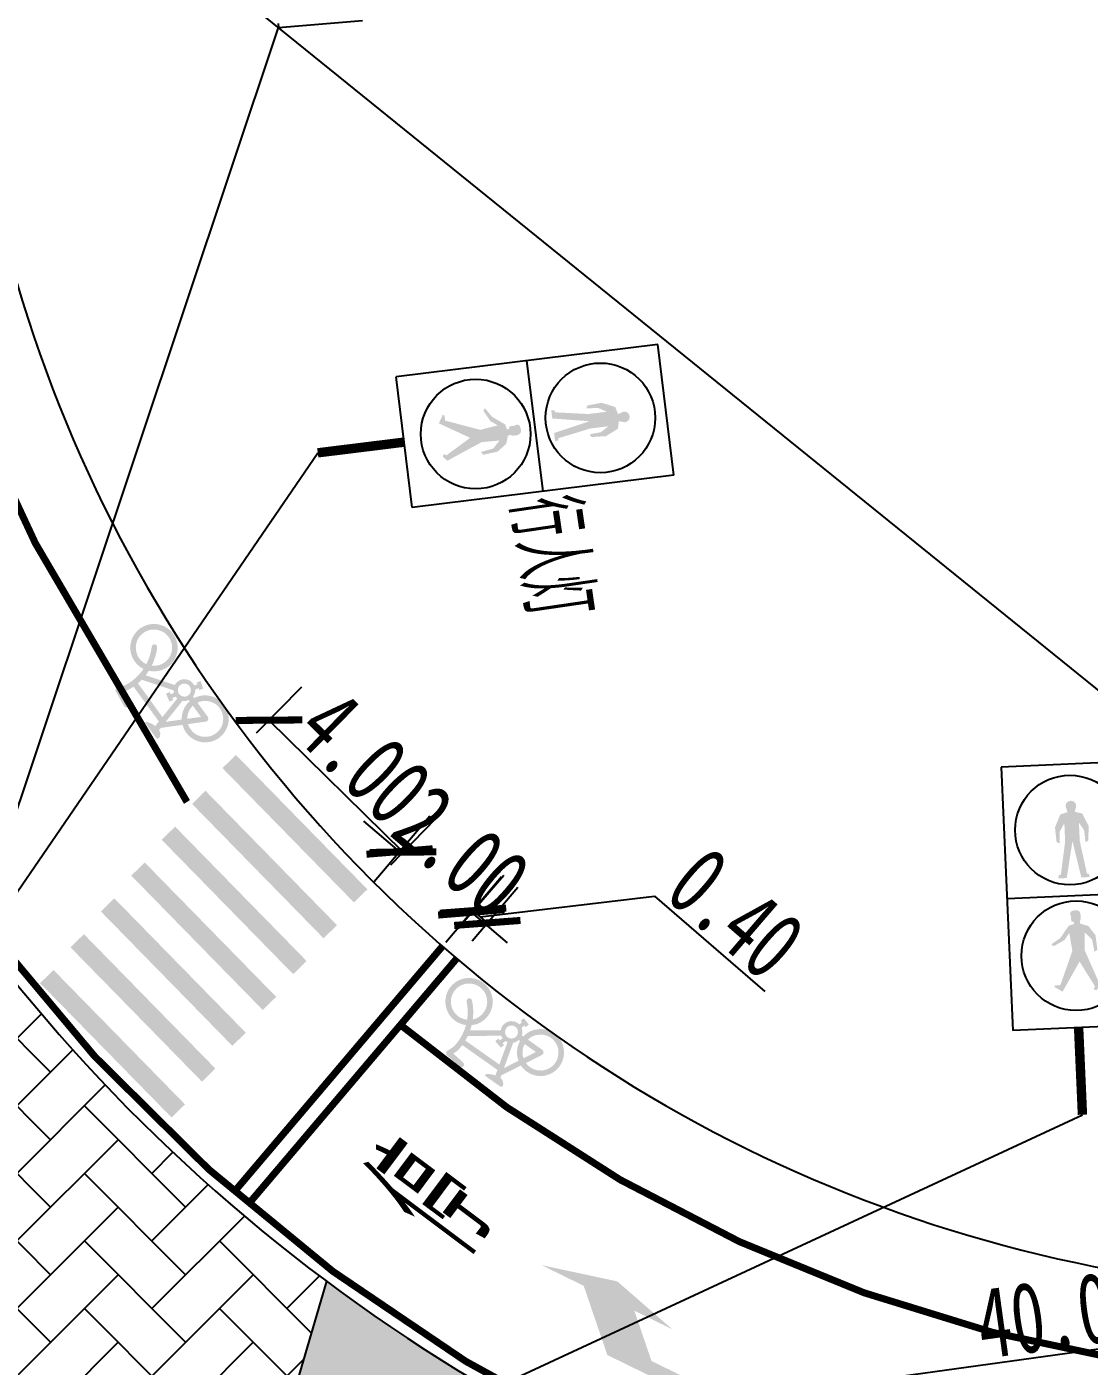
# Model space of a CAD drawing. Extents: x 54765 to 55687, y 61529 to 62330.
# Drawn here: x 55436.41 to 55459.02, y 61863.4 to 61891.89 of the extents above; entities that cross this region are included whole.
import ezdxf

# ---------------------------------------------------------------- set-up
doc = ezdxf.new("R2010")
doc.units = 0
doc.header["$LTSCALE"] = 10
doc.layers.get('0').update_dxf_attribs({"color": 251, "linetype": 'CONTINUOUS', "lineweight": 0})
doc.layers.get('DEFPOINTS').update_dxf_attribs({"linetype": 'CONTINUOUS'})
for name, color, linetype in [('@-交通信号', 7, 'CONTINUOUS'), ('@-设计标注', 7, 'CONTINUOUS'), ('@-路缘石', 7, 'CONTINUOUS'), ('@-路面边线', 7, 'CONTINUOUS'), ('@-隔离岛', 3, 'CONTINUOUS'), ('红线', 1, 'CONTINUOUS'), ('道路绿化带', 3, 'CONTINUOUS')]:
    doc.layers.add(name, color=color, linetype=linetype)
doc.layers.add('@-道路标线', color=7, linetype='CONTINUOUS', lineweight=0)
doc.styles.add('HT', font='rd.shx', dxfattribs={"bigfont": 'ht.shx'})
doc.styles.get("Standard").update_dxf_attribs({"font": 'simhei.ttf', "width": 0.7, "height": 1.5})
doc.styles.add('STYLE1', font='simhei.ttf', dxfattribs={"width": 0.8})
doc.dimstyles.get("Standard").update_dxf_attribs({"dimtxt": 3, "dimasz": 1, "dimexe": 1, "dimexo": 0.5, "dimgap": 0.1, "dimtad": 1, "dimdsep": 46, "dimtxsty": 'Standard', "dimblk": 'OBLIQUE', "dimcen": 0.09, "dimadec": 0, "dimazin": 1, "dimtfac": 1, "dimtofl": 0, "dimtmove": 0, "dimatfit": 2, "dimfxl": 1, "dimtolj": 1, "dimtzin": 0, "dimarcsym": 0})

# ---------------------------------------------------------------- blocks, each defined once
blk = doc.blocks.new('*U17')
at = {"layer": '@-路面边线'}
h = blk.add_hatch(color=256, dxfattribs=at)
h.dxf.hatch_style = 1
h.paths.add_polyline_path([(0.2021419808098687, -0.002278155438303606), (-0.1670914963482872, -3.985200027543538), (0.2312006908682884, -4.022123375248492), (0.6004341680256038, -0.03920150315351395)])
blk = doc.blocks.new('*U18')
at = {"layer": '@-道路标线', "color": 0, "linetype": 'ByBlock', "lineweight": -2, "transparency": 16777216, "rotation": 229.685926185213}
for p in [(55443.79273273824, 61873.69688669223), (55443.14575564066, 61872.93437725936), (55442.49877854309, 61872.1718678265), (55441.8518014455, 61871.40935839363), (55441.20482434793, 61870.64684896077), (55440.55784725035, 61869.8843395279), (55439.91087015277, 61869.12183009504)]:
    blk.add_blockref('*U17', p, dxfattribs=at)
blk = doc.blocks.new('A$C20262908')
at = {"layer": '@-交通信号'}
h = blk.add_hatch(color=256, dxfattribs=at)
h.paths.add_polyline_path([(1.600634182977955, 6.210089854750548), (1.705974536656867, 6.036182656142044), (1.722252771200146, 5.788063367348513), (1.783296591835095, 5.820603752945316), (1.803644825937225, 6.129735790658742), (1.677487626147921, 6.40226023318246), (1.522953392297494, 6.443348794025952), (1.539121309353504, 6.503948328609113), (1.559469543572049, 6.569028828933368), (1.543190867931115, 6.630041577809607), (1.50249528151471, 6.668258827921817), (1.4451141829486, 6.683922750657076), (1.38773308432428, 6.668258827921817), (1.347037497966083, 6.630041577809607), (1.330758822383359, 6.569028828918817), (1.351107056601904, 6.503948328623665), (1.367274973599705, 6.443348794025952), (1.212740739749278, 6.402260233167907), (1.086583539901766, 6.12973579064419), (1.106931774120311, 5.820603752959868), (1.167975594697054, 5.788063367348513), (1.184253829240333, 6.036182656156597), (1.289594182861037, 6.210089854750548), (1.289594182919245, 5.821289854720817), (1.167975594697054, 5.121449854748789), (1.123162375413812, 5.111061243893344), (1.111001332639715, 5.043705771851818), (1.289594182861037, 5.043689854719559), (1.445114183006808, 5.821289854735367), (1.600634182977955, 5.043689854734112), (1.77922703308286, 5.043705771851818), (1.767065990541594, 5.111061243893344), (1.722252771200146, 5.121449854734237), (1.600634182977955, 5.821289854735367)])
h.paths.add_polyline_path([(1.34106393100228, 3.490382939213303), (1.054025306541007, 2.77457599552872), (0.9442910053185188, 2.772835227675385), (0.9251309569808654, 2.74149842619954), (1.09574236231856, 2.633318344771395), (1.483963789942207, 3.257059906376525), (1.792364179098511, 2.70947301101114), (1.763338306744116, 2.676835374310029), (1.766966816445345, 2.651450395249411), (1.810505404311696, 2.633318344756844), (1.908468109148088, 2.713099204396712), (1.603695788711774, 3.492776020968448), (1.618208945437799, 3.873548539457258), (1.770594885165337, 3.713986820206627), (1.810498788719995, 3.449985530372941), (1.875968094391281, 3.490115837266785), (1.846787854970898, 3.801020337486988), (1.705286562268156, 4.004099086261704), (1.534759397211018, 4.062121431095873), (1.527502818906214, 4.105638460605405, 0.2072279350689316), (1.536862318520434, 4.304035340261178, 0.0711061981058181), (1.521611607924568, 4.326142171543324, 0.0975891202728249), (1.505733524973038, 4.337728110942406, 0.0222332267681968), (1.486810258298645, 4.345536458946297, 0.0407986121601978), (1.476032406731974, 4.34846528415801, 0.0459787038497324), (1.447806362877599, 4.351066376824745, 0.0363583218134128), (1.41208339674631, 4.34846528415801, 0.02830864803348), (1.392890011018607, 4.344535183176049, 0.0246906909628924), (1.371488369477446, 4.337728110942406, 0.079384576499933), (1.346410269907209, 4.323510421760147, 0.1243502617140169), (1.335183425340801, 4.308716938496218, 0.0811445592898371), (1.330410815717186, 4.289198379570733, 0.0695555518301039), (1.331837628094945, 4.265841116182854, 0.0047304574096672), (1.333952440822031, 4.255887759267353, 0.0090106909384495), (1.335205918760038, 4.250694593662045, 0.057141586892112), (1.34128549468005, 4.234974404491366, -0.0682413411958788), (1.34609056584304, 4.221683421244961, -0.1243534000053011), (1.345359178900252, 4.201817645167466, 0.0894556629479959), (1.34246246080147, 4.174540697888004, 0.0148189027599731), (1.344483915891031, 4.154845142227713, -0.0224194918720017), (1.346325109654571, 4.133755183167521, 0.0428473774026392), (1.34609056584304, 4.123770511127077, 0.1828745618122536), (1.348471540142782, 4.118494326496147, 0.101618928131842), (1.356975653790867, 4.112891118275002, 0.0299215739039949), (1.400514241773635, 4.103438784644822), (1.400514241773635, 4.058495237710302), (1.29235360311577, 4.032564406326854), (1.221502177009823, 3.939619158991262), (1.110796685970854, 3.793562070917686), (1.070942621037829, 3.758154267357893), (0.8960283421329219, 3.647504982844112), (0.9491668014670722, 3.607671034536907), (1.139280950243119, 3.706733891638577), (1.186076243582647, 3.731598482423577), (1.292353603173977, 3.875442362681496)])
for p, q in [((-5.97242033109e-05, 7.46323644767108), (-5.97242033109e-05, 1.854004647713735)), ((2.804556175717151, 7.46323644767108), (-5.97242033109e-05, 7.46323644767108)), ((2.804556175717151, 7.46323644767108), (2.804556175717151, 1.854004647713735)), ((2.804556175775359, 4.658620547692406), (-5.97242615186e-05, 4.658620547721512)), ((2.804556175717151, 1.854004647713735), (-5.97242033109e-05, 1.854004647713735))]:
    blk.add_line(p, q, dxfattribs=at)
at = {"layer": '@-交通信号', "const_width": 0.2, "flags": 128}
blk.add_lwpolyline([(1.402248225756919, 1.854004647713735), (1.402248225756919, 0)], dxfattribs=at)
at = {"layer": '@-交通信号', "color": 1}
blk.add_circle((1.402248225698712, 6.060928497652638), 1.166399999991831, dxfattribs=at)
at = {"layer": '@-交通信号', "color": 3}
blk.add_circle((1.418040356831625, 3.383721678357686), 1.166399999991831, dxfattribs=at)
blk = doc.blocks.new('人行灯')
at = {"layer": '@-交通信号', "rotation": 335.5426217795846}
blk.add_blockref('A$C20262908', (502933.8473118571, 73806.93248637827), dxfattribs=at)
at = {"layer": '@-交通信号', "style": 'HT', "width": 0.6}
blk.add_text('行人灯', height=1.499999999999999, rotation=336.8116892374417, dxfattribs=at).set_placement((502938.1296336069, 73809.25216818527))
blk = doc.blocks.new('A$C6DDB773E')
at = {"layer": '@-交通信号'}
for p, q in [((10165.4349845447, 29.91589540126734), (10165.4349845447, -0.0001088168646675)), ((10165.4349845447, -0.0001088168646675), (10763.75498454459, -0.0001088168937713))]:
    blk.add_line(p, q, dxfattribs=at)
blk = doc.blocks.new('_ArchTick')
at = {"color": 0, "linetype": 'ByBlock', "lineweight": 70, "const_width": 0.15}
blk.add_lwpolyline([(-0.5, -0.5), (0.5, 0.5)], dxfattribs=at)
blk = doc.blocks.new('*D136')
at = {"layer": '@-设计标注', "color": 0, "lineweight": -2, "transparency": 16777216}
for p, q in [((55445.58329057093, 61872.71073714802), (55446.56137263726, 61873.84802075839)), ((55445.88656899513, 61872.44991286012), (55446.86465106146, 61873.58719647049)), ((55446.06096562067, 61872.95942940369), (55449.76931240104, 61873.39658407507)), ((55449.76931240104, 61873.39658407507), (55452.12137172792, 61871.37377549367)), ((55445.90932640856, 61873.08984154763), (55446.21260483276, 61872.82901725973))]:
    blk.add_line(p, q, dxfattribs=at)
at = {"layer": 'DEFPOINTS', "color": 0, "transparency": 16777216}
for p in [(55446.21260483276, 61872.82901725973), (55445.25726745658, 61872.33164754264), (55445.56054588078, 61872.07082325474)]:
    blk.add_point(p, dxfattribs=at)
at = {"layer": '@-设计标注', "color": 0, "lineweight": -2, "transparency": 16777216}
for p, rotation in [((55445.90932640856, 61873.08984154763), 139.3039430032684), ((55446.21260483276, 61872.82901725973), 319.3039430032683)]:
    blk.add_blockref('_ArchTick', p, dxfattribs=dict(at, rotation=rotation))
at = {"layer": '@-设计标注', "color": 0, "transparency": 16777216, "insert": (55451.50507613047, 61873.03602126418), "char_height": 1.5, "attachment_point": 5, "rotation": 319.3039430032684}
blk.add_mtext('\\A1;0.40', dxfattribs=at)
blk = doc.blocks.new('*D137')
at = {"layer": '@-设计标注', "color": 0, "lineweight": -2, "transparency": 16777216}
for p, q in [((55443.80489190896, 61873.7112171568), (55444.99263661599, 61875.11106043771)), ((55444.34565951841, 61874.34855100484), (55443.58315008555, 61874.99552810242)), ((55445.32991077469, 61872.41726296164), (55446.51765548172, 61873.81710624255)), ((55445.87067838415, 61873.05459680968), (55446.63318781702, 61872.4076197121))]:
    blk.add_line(p, q, dxfattribs=at)
at = {"layer": 'DEFPOINTS', "color": 0, "transparency": 16777216}
for p in [(55444.34565951841, 61874.34855100484), (55443.48140336017, 61873.32996244037), (55445.0064222259, 61872.0360082452)]:
    blk.add_point(p, dxfattribs=at)
at = {"layer": '@-设计标注', "color": 0, "lineweight": -2, "transparency": 16777216}
for p, rotation in [((55444.34565951841, 61874.34855100484), 319.6859261852117), ((55445.87067838415, 61873.05459680968), 139.6859261852116)]:
    blk.add_blockref('_ArchTick', p, dxfattribs=dict(at, rotation=rotation))
at = {"layer": '@-设计标注', "color": 0, "transparency": 16777216, "insert": (55445.6635515384, 61874.35613256649), "char_height": 1.5, "attachment_point": 5, "rotation": 319.6859261852116}
blk.add_mtext('\\A1;2.00', dxfattribs=at)
blk = doc.blocks.new('*D138')
at = {"layer": '@-设计标注', "color": 0, "lineweight": -2, "transparency": 16777216}
for p, q in [((55441.30244749301, 61876.87504267084), (55442.26697642235, 61877.85527333739)), ((55444.418733422, 61874.33505150453), (55441.5656015898, 61877.14248069975)), ((55444.15557932522, 61874.06761347561), (55445.12010825456, 61875.04784414217))]:
    blk.add_line(p, q, dxfattribs=at)
at = {"layer": 'DEFPOINTS', "color": 0, "transparency": 16777216}
for p in [(55441.5656015898, 61877.14248069975), (55440.95176007674, 61876.51864635201), (55443.80489190895, 61873.71121715679)]:
    blk.add_point(p, dxfattribs=at)
at = {"layer": '@-设计标注', "color": 0, "lineweight": -2, "transparency": 16777216}
for p, rotation in [((55441.5656015898, 61877.14248069975), 135.4625886554597), ((55444.418733422, 61874.33505150453), 315.4625886554597)]:
    blk.add_blockref('_ArchTick', p, dxfattribs=dict(at, rotation=rotation))
at = {"layer": '@-设计标注', "color": 0, "transparency": 16777216, "insert": (55443.59424657564, 61876.35064652368), "char_height": 1.5, "attachment_point": 5, "rotation": 315.46258865545974}
blk.add_mtext('\\A1;4.00', dxfattribs=at)
blk = doc.blocks.new('*D143')
at = {"layer": '@-设计标注', "color": 0, "lineweight": -2, "transparency": 16777216}
for p, q in [((55479.07063198087, 61861.21454528371), (55478.21725427463, 61867.39935497113)), ((55438.72638708593, 61860.94094571521), (55478.35393890506, 61866.40874035797)), ((55439.44308016175, 61855.74675064095), (55438.58970245551, 61861.93156032837))]:
    blk.add_line(p, q, dxfattribs=at)
at = {"layer": 'DEFPOINTS', "color": 0, "transparency": 16777216}
for p in [(55478.35393890506, 61866.40874035797), (55479.13897429609, 61860.71923797714), (55439.51142247696, 61855.25144333437)]:
    blk.add_point(p, dxfattribs=at)
at = {"layer": '@-设计标注', "color": 0, "lineweight": -2, "transparency": 16777216}
for p, rotation in [((55478.35393890506, 61866.40874035797), 7.856045200818841), ((55438.72638708593, 61860.94094571521), 187.8560452008188)]:
    blk.add_blockref('_ArchTick', p, dxfattribs=dict(at, rotation=rotation))
at = {"layer": '@-设计标注', "color": 0, "transparency": 16777216, "insert": (55458.42282922286, 61864.52521333372), "char_height": 1.5, "attachment_point": 5, "rotation": 7.856045200818844}
blk.add_mtext('\\A1;40.00', dxfattribs=at)

msp = doc.modelspace()

# ---------------------------------------------------------------- hatches: boundary and pattern name
at = {"layer": '@-道路标线'}
h = msp.add_hatch(color=7, dxfattribs=at)
edge = h.paths.add_edge_path()
edge.add_line((55439.26222223546, 61876.97805961841), (55439.22566643234, 61876.93254938693))
edge.add_ellipse((55438.85738349791, 61876.66264412781), major_axis=(-0.4429612822381201, -0.1107476972171323), ratio=0.9999805706952836, start_angle=200.1195756284293, end_angle=202.1999952957983, ccw=False)
edge.add_ellipse((55439.10287912433, 61876.84769617576), major_axis=(-0.03646266584120511, 0.1458409485767778), ratio=0.9999999506772708, start_angle=219.8589830386828, end_angle=284.2785924977287, ccw=False)
edge.add_ellipse((55439.196499581, 61876.79166466533), major_axis=(-0.0103888037193432, 0.04155244697700639), ratio=0.9999998303205472, start_angle=113.18325781182659, end_angle=206.501347011118, ccw=False)
edge.add_line((55439.16239227496, 61876.76575666538), (55438.92944075396, 61877.08649137698))
edge.add_ellipse((55438.96551083523, 61877.06564923277), major_axis=(-0.01010434773909899, 0.04041469884394816), ratio=0.9999998508462595, start_angle=310.81329457208363, end_angle=405.9425271505703, ccw=False)
edge.add_ellipse((55438.85738349791, 61876.66264412781), major_axis=(-0.1107480689089236, 0.4429627689062552), ratio=0.999999995276094, start_angle=307.0992444217952, end_angle=329.14455822133897, ccw=False)
edge.add_line((55439.14388406767, 61877.0181699314), (55439.22168411287, 61877.11502727248))
edge.add_line((55439.22168411258, 61877.11502727299), (55438.68324686648, 61877.8563639766))
edge.add_ellipse((55438.01538809028, 61878.827659463), major_axis=(-1.143550734883049, -0.28590672733148), ratio=0.9999997747193812, start_angle=102.93400800517048, end_angle=110.4751074252666, ccw=False)
edge.add_line((55438.55000027457, 61877.77711670897), (55438.44474463159, 61877.74787051541))
edge.add_line((55438.4447446311, 61877.74787051621), (55438.58130847819, 61877.50268615336))
edge.add_ellipse((55438.53003578531, 61877.47412806556), major_axis=(-0.05693692419618634, -0.01423517922264902), ratio=0.9999999969862579, start_angle=15.0799806736444, end_angle=195.0799806736443, ccw=False)
edge.add_line((55438.47876309117, 61877.44556997804), (55438.30886304245, 61877.7506055734))
edge.add_ellipse((55438.35718843682, 61877.78445518788), major_axis=(-0.0572393390119914, -0.01431078796273018), ratio=0.9999999565071804, start_angle=-94.40099306387123, end_angle=20.972252427922285, ccw=False)
edge.add_line((55438.34731218326, 61877.84262390714), (55438.50694489996, 61877.88697924749))
edge.add_ellipse((55438.01538809028, 61878.827659463), major_axis=(-0.257436298858585, 1.029676606398948), ratio=0.9999999809832021, start_angle=193.5523853715453, end_angle=221.8935450160579)
edge.add_ellipse((55439.11759639442, 61878.68525848966), major_axis=(-0.1222887185668223, 0.4891222927499065), ratio=0.9999999808311439, start_angle=-98.18991527179861, end_angle=139.7104712913849, ccw=False)
edge.add_ellipse((55439.11759639442, 61878.68525848966), major_axis=(-0.1222887182092061, 0.4891222913195352), ratio=0.9999999833191034, start_angle=153.487581228541, end_angle=261.8100847081013, ccw=False)
edge.add_ellipse((55438.01538809028, 61878.827659463), major_axis=(-0.2859066758947333, 1.143550529149767), ratio=0.9999999987140331, start_angle=217.7231741279261, end_angle=223.3859971820988, ccw=False)
edge.add_line((55438.94121136026, 61878.09806948845), (55439.56150993941, 61877.89228193483))
edge.add_ellipse((55439.76511325413, 61877.78273652552), major_axis=(-0.0560783122691787, 0.2242983080704848), ratio=0.9999999485642296, start_angle=280.9424230675123, end_angle=407.6811191826454, ccw=False)
edge.add_line((55439.97468853238, 61877.88037209852), (55440.04288708418, 61877.9057784387))
edge.add_line((55440.04288708301, 61877.90577844056), (55440.02890813579, 61877.9477065005))
edge.add_line((55440.02890813543, 61877.94770649934), (55440.1101983037, 61877.97480889698))
edge.add_line((55440.110198304, 61877.97480889648), (55440.16433162573, 61877.81244295496))
edge.add_line((55440.16433162574, 61877.81244295495), (55440.08304145838, 61877.7853405576))
edge.add_line((55440.08304145825, 61877.78534055781), (55440.07000589832, 61877.82443903737))
edge.add_line((55440.07000589996, 61877.82443903826), (55439.99588580726, 61877.79682671981))
edge.add_ellipse((55439.76511325413, 61877.78273652552), major_axis=(-0.2242982991373475, -0.05607831003574554), ratio=0.9999998710940378, start_angle=156.077858777343, end_angle=169.4568067655877, ccw=False)
edge.add_line((55439.99288319841, 61877.74304576172), (55439.98554517999, 61877.71299219347))
edge.add_ellipse((55439.76511325413, 61877.78273652552), major_axis=(-0.05607831169475204, 0.2242983057729309), ratio=0.99999997824153, start_angle=219.2364363992578, end_angle=238.4055656186149, ccw=False)
edge.add_line((55439.95042189219, 61877.64447874113), (55439.97377187273, 61877.61232977969))
edge.add_ellipse((55440.20895297885, 61877.17028678559), major_axis=(-0.4857597715342803, -0.1214480322666721), ratio=0.999999957172602, start_angle=251.5529690226818, end_angle=283.97727336007733, ccw=False)
edge.add_line((55440.24745326783, 61877.66951607898), (55440.36846743112, 61877.64491009824))
edge.add_ellipse((55440.20895297885, 61877.17028678559), major_axis=(-0.1214480270369519, 0.4857597506167909), ratio=0.9999999765459381, start_angle=90.72597712170881, end_angle=327.3860601384187, ccw=False)
edge.add_line((55439.72477102227, 61877.0426937631), (55439.26222223217, 61876.97805961665))
edge = h.paths.add_edge_path(flags=16)
edge.add_line((55439.29786874562, 61877.20987350767), (55439.61605443513, 61877.60599950555))
edge.add_ellipse((55439.76511325413, 61877.78273652552), major_axis=(-0.05607839038181013, 0.2242986205001989), ratio=0.9999989921065656, start_angle=113.33312174311399, end_angle=125.81877227170509, ccw=False)
edge.add_line((55439.58136995848, 61877.64240511114), (55439.50700564704, 61877.6147018135))
edge.add_line((55439.50700564557, 61877.6147018123), (55439.5252880227, 61877.57029923895))
edge.add_line((55439.52528802233, 61877.57029923954), (55439.44605248716, 61877.53767468945))
edge.add_line((55439.44605248759, 61877.53767468876), (55439.3757353453, 61877.70845455071))
edge.add_line((55439.37573534519, 61877.70845455091), (55439.45497088261, 61877.74107910267))
edge.add_line((55439.45497088322, 61877.74107910345), (55439.47436225183, 61877.69398311849))
edge.add_line((55439.47436225182, 61877.69398311849), (55439.54273951087, 61877.71945603329))
edge.add_ellipse((55439.76511325413, 61877.78273652552), major_axis=(-0.2242982989239807, -0.05607830998240046), ratio=0.9999996316774112, start_angle=-12.801403836924408, end_angle=1.8475263374838278, ccw=False)
edge.add_line((55439.53396472395, 61877.77775039469), (55438.85699233838, 61878.00233979652))
edge.add_ellipse((55438.01538809028, 61878.827659463), major_axis=(-0.2859066545254038, 1.143550443678143), ratio=0.9999999651228509, start_angle=206.1845881327514, end_angle=211.5225778991242, ccw=False)
edge.add_line((55438.77656236877, 61877.92762391779), (55439.29786874641, 61877.20987350638))
edge = h.paths.add_edge_path(flags=16)
edge.add_line((55439.36575267205, 61877.10695007326), (55439.70847962923, 61877.15484094582))
edge.add_ellipse((55440.20895297885, 61877.17028678559), major_axis=(-0.1214480278097542, 0.4857597537077928), ratio=0.9999999682488206, start_angle=387.44292668244736, end_angle=437.7305866839091, ccw=False)
edge.add_line((55439.87730188011, 61877.54541304639), (55439.85853645061, 61877.57124985268))
edge.add_ellipse((55439.76511325413, 61877.78273652552), major_axis=(-0.2242983299091716, -0.05607831772921413), ratio=0.9999998818253548, start_angle=66.12125378608778, end_angle=99.79606636223912, ccw=False)
edge.add_line((55439.72559498836, 61877.55493658417), (55439.3657526718, 61877.10695007367))
edge = h.paths.add_edge_path(flags=16)
edge.add_line((55439.89853020181, 61877.7405236052), (55439.90297155634, 61877.75871359916))
edge.add_ellipse((55439.76511325413, 61877.78273652552), major_axis=(-0.135546790550169, 0.03477183832669904), ratio=0.9999982862807512, start_angle=184.5028513073123, end_angle=536.8305418411982)
edge = h.paths.add_edge_path(flags=16)
edge.add_ellipse((55439.11759639442, 61878.68525848966), major_axis=(-0.09381835971426465, 0.3752484427286041), ratio=0.9999999827594351, start_angle=158.9141864051265, end_angle=261.729474163011)
edge.add_ellipse((55439.11759639442, 61878.68525848966), major_axis=(-0.09381836077434223, 0.3752484469686316), ratio=0.9999999726421697, start_angle=261.7294742455286, end_angle=501.1211886144014)
edge.add_ellipse((55438.01538809028, 61878.827659463), major_axis=(-0.2574363001462578, 1.029676611549295), ratio=0.9999999693913519, start_angle=228.2603932092995, end_angle=249.2839976678984)
edge.add_ellipse((55439.12779595402, 61878.69695653438), major_axis=(-0.01423558597860366, 0.05693855111163264), ratio=0.9999984609880854, start_angle=249.7117148502653, end_angle=428.8563375229205, ccw=False)
edge.add_ellipse((55438.01538809028, 61878.827659463), major_axis=(-0.2859066598981609, 1.143550465167741), ratio=0.9999999672635289, start_angle=229.4454243372494, end_angle=249.28399770017649, ccw=False)
edge = h.paths.add_edge_path(flags=16)
edge.add_line((55439.82562138324, 61877.1712097243), (55440.11928408686, 61877.21224461486))
edge.add_line((55440.11928408687, 61877.21224461484), (55439.94669679411, 61877.4498680189))
edge.add_ellipse((55440.20895297885, 61877.17028678559), major_axis=(-0.09297766806727001, 0.3718859001270229), ratio=0.9999999719880538, start_angle=29.13147224983823, end_angle=75.82490958884358)
edge = h.paths.add_edge_path(flags=16)
edge.add_ellipse((55440.20895297885, 61877.17028678559), major_axis=(-0.09297766954587272, 0.3718859060410405), ratio=0.9999999542659418, start_angle=92.82568757028405, end_angle=327.3860593604895)
edge.add_line((55440.33107338397, 61877.53364690443), (55440.23842786498, 61877.55248463819))
edge.add_ellipse((55440.20895297885, 61877.17028678559), major_axis=(-0.09297766914350541, 0.3718859044316778), ratio=0.9999999059556514, start_angle=341.5529669549778, end_angle=371.5106501264239)
edge.add_line((55440.04363545635, 61877.51613948509), (55440.25911368139, 61877.21946253941))
edge.add_ellipse((55440.20948455512, 61877.17652147969), major_axis=(-0.0636678979602413, -0.01591803475492394), ratio=0.9999999181052606, start_angle=79.8263932664151, end_angle=206.8305000872452, ccw=False)
edge.add_line((55440.21390656344, 61877.1110430088), (55439.84210282634, 61877.05908910094))
h = msp.add_hatch(color=7, dxfattribs=at)
edge = h.paths.add_edge_path()
edge.add_line((55446.5101540349, 61869.58498033498), (55446.49020387127, 61869.53012143524))
edge.add_ellipse((55446.22847510963, 61869.15598346065), major_axis=(-0.3836885398865829, -0.2475133417831026), ratio=0.9999805706952836, start_angle=200.1195756284293, end_angle=202.1999952957983, ccw=False)
edge.add_ellipse((55446.40128854088, 61869.41024293641), major_axis=(-0.08149150275317092, 0.1263259405706195), ratio=0.9999999506772708, start_angle=219.8589830386828, end_angle=284.2785924977287, ccw=False)
edge.add_ellipse((55446.50796671167, 61869.38734996926), major_axis=(-0.0232182482373601, 0.0359923053066109), ratio=0.9999998303205472, start_angle=113.18325781182659, end_angle=206.501347011118, ccw=False)
edge.add_line((55446.4840211774, 61869.35183737747), (55446.16018193871, 61869.58045346145))
edge.add_ellipse((55446.20104273256, 61869.57233919842), major_axis=(-0.02258250905695621, 0.03500679949055826), ratio=0.9999998508462595, start_angle=310.81329457208363, end_angle=405.9425271505703, ccw=False)
edge.add_ellipse((55446.22847510963, 61869.15598346065), major_axis=(-0.247514172488207, 0.3836898276233424), ratio=0.999999995276094, start_angle=307.0992444217952, end_angle=329.14455822133897, ccw=False)
edge.add_line((55446.3852030872, 61869.58483951405), (55446.42766211029, 61869.70159319884))
edge.add_line((55446.42766210985, 61869.70159319922), (55445.679149688, 61870.23000963582))
edge.add_ellipse((55444.73404801665, 61870.93444777903), major_axis=(-0.9905319705067148, -0.6389814984716246), ratio=0.9999997747193812, start_angle=102.93400800517048, end_angle=110.4751074252666, ccw=False)
edge.add_line((55445.57852687035, 61870.11206968395), (55445.4882993588, 61870.05048164635))
edge.add_line((55445.48829935807, 61870.05048164693), (55445.6965541244, 61869.86234603515))
edge.add_ellipse((55445.65721140608, 61869.81879601875), major_axis=(-0.04931818239302493, -0.03181462792288373), ratio=0.9999999969862579, start_angle=15.0799806736444, end_angle=195.0799806736443, ccw=False)
edge.add_line((55445.61786868648, 61869.77524600219), (55445.3587774596, 61870.00930684288))
edge.add_ellipse((55445.3936256584, 61870.05691716931), major_axis=(-0.04958013101871529, -0.03198360815810077), ratio=0.9999999565071804, start_angle=-94.40099306387123, end_angle=20.972252427922285, ccw=False)
edge.add_line((55445.36554095554, 61870.10880541219), (55445.50238171969, 61870.20221101013))
edge.add_ellipse((55444.73404801665, 61870.93444777903), major_axis=(-0.575352086119086, 0.8918953631080695), ratio=0.9999999809832021, start_angle=193.5523853715453, end_angle=221.8935450160579)
edge.add_ellipse((55445.82338791534, 61871.15462899533), major_axis=(-0.27330671567377, 0.4236727358719909), ratio=0.9999999808311439, start_angle=-98.18991527179861, end_angle=139.7104712913849, ccw=False)
edge.add_ellipse((55445.82338791534, 61871.15462899533), major_axis=(-0.2733067148745221, 0.4236727346330179), ratio=0.9999999833191034, start_angle=153.487581228541, end_angle=261.8100847081013, ccw=False)
edge.add_ellipse((55444.73404801665, 61870.93444777903), major_axis=(-0.6389813835141003, 0.9905317923026459), ratio=0.9999999987140331, start_angle=217.7231741279261, end_angle=223.3859971820988, ccw=False)
edge.add_line((55445.84552088197, 61870.54191965543), (55446.49904535228, 61870.54688062647))
edge.add_ellipse((55446.72708134766, 61870.5087480777), major_axis=(-0.1253310978023079, 0.1942849042872604), ratio=0.9999999485642296, start_angle=280.9424230675123, end_angle=407.6811191826454, ccw=False)
edge.add_line((55446.89404318075, 61870.66868009031), (55446.95042494731, 61870.71469770637))
edge.add_line((55446.9504249456, 61870.71469770778), (55446.9236868825, 61870.74988931412))
edge.add_line((55446.92368688253, 61870.74988931289), (55446.99191640739, 61870.80172909831))
edge.add_line((55446.99191640785, 61870.80172909793), (55447.09545926231, 61870.66544999911))
edge.add_line((55447.09545926231, 61870.66544999911), (55447.02722973822, 61870.61361021426))
edge.add_line((55447.02722973803, 61870.61361021442), (55447.00229613121, 61870.64642685925))
edge.add_line((55447.00229613249, 61870.64642686062), (55446.94101885158, 61870.5964136312))
edge.add_ellipse((55446.72708134766, 61870.5087480777), major_axis=(-0.1942848965494681, -0.1253310928107414), ratio=0.9999998710940378, start_angle=156.077858777343, end_angle=169.4568067655877, ccw=False)
edge.add_line((55446.95549776488, 61870.54453137812), (55446.95823027593, 61870.51371584857))
edge.add_ellipse((55446.72708134766, 61870.5087480777), major_axis=(-0.1253310965185045, 0.1942849022971427), ratio=0.99999997824153, start_angle=219.2364363992578, end_angle=238.4055656186149, ccw=False)
edge.add_line((55446.94704506686, 61870.43754085532), (55446.97950521114, 61870.41462543811))
edge.add_ellipse((55447.34452564648, 61870.07188319808), major_axis=(-0.4207601543275213, -0.2714278407104969), ratio=0.999999957172602, start_angle=251.5529690226818, end_angle=283.97727336007733, ccw=False)
edge.add_line((55447.22018492041, 61870.55691056173), (55447.34267570608, 61870.57259142363))
edge.add_ellipse((55447.34452564648, 61870.07188319808), major_axis=(-0.2714278290224384, 0.4207601362090058), ratio=0.9999999765459381, start_angle=90.72597712170881, end_angle=327.3860601384187, ccw=False)
edge.add_line((55446.92723838204, 61869.79514598448), (55446.51015403236, 61869.58498033228))
edge = h.paths.add_edge_path(flags=16)
edge.add_line((55446.46923952758, 61869.81592265685), (55446.64288792692, 61870.29342048157))
edge.add_ellipse((55446.72708134766, 61870.5087480777), major_axis=(-0.1253312723785648, 0.1942851749106888), ratio=0.9999989921065656, start_angle=113.33312174311399, end_angle=125.81877227170509, ccw=False)
edge.add_line((55446.59832629588, 61870.31671516072), (55446.53684711183, 61870.26653714316))
edge.add_line((55446.53684711082, 61870.26653714156), (55446.56845627128, 61870.23038890773))
edge.add_line((55446.56845627074, 61870.23038890818), (55446.50395044544, 61870.17398297051))
edge.add_line((55446.50395044607, 61870.17398296999), (55446.38237622491, 61870.31301523422))
edge.add_line((55446.38237622473, 61870.31301523437), (55446.44688205163, 61870.36942117434))
edge.add_line((55446.44688205195, 61870.36942117529), (55446.48040859188, 61870.33108022986))
edge.add_line((55446.48040859188, 61870.33108022985), (55446.53693810105, 61870.37721843025))
edge.add_ellipse((55446.72708134766, 61870.5087480777), major_axis=(-0.1942848963646519, -0.1253310926915187), ratio=0.9999996316774112, start_angle=-12.801403836924408, end_angle=1.8475263374838278, ccw=False)
edge.add_line((55446.50985570584, 61870.42958037565), (55445.79662173563, 61870.42416613721))
edge.add_ellipse((55444.73404801665, 61870.93444777903), major_axis=(-0.638981335755147, 0.9905317182679985), ratio=0.9999999651228509, start_angle=206.1845881327514, end_angle=211.5225778991242, ccw=False)
edge.add_line((55445.74454170528, 61870.32752705101), (55446.46923952874, 61869.81592265589))
edge = h.paths.add_edge_path(flags=16)
edge.add_line((55446.56665530115, 61869.74034734422), (55446.87569523996, 61869.89607023617))
edge.add_ellipse((55447.34452564648, 61870.07188319808), major_axis=(-0.2714278307495968, 0.4207601388864), ratio=0.9999999682488206, start_angle=387.44292668244736, end_angle=437.7305866839091, ccw=False)
edge.add_line((55446.90972795315, 61870.32020381486), (55446.88364105766, 61870.3386199976))
edge.add_ellipse((55446.72708134766, 61870.5087480777), major_axis=(-0.194284923203708, -0.1253311100051044), ratio=0.9999998818253548, start_angle=66.12125378608778, end_angle=99.79606636223912, ccw=False)
edge.add_line((55446.76303761572, 61870.2803588192), (55446.56665530078, 61869.74034734454))
edge = h.paths.add_edge_path(flags=16)
edge.add_line((55446.86698478571, 61870.51175483532), (55446.86533092816, 61870.53040600862))
edge.add_ellipse((55446.72708134766, 61870.5087480777), major_axis=(-0.1395232004592086, -0.01073730425614187), ratio=0.9999982862807512, start_angle=184.5028513073123, end_angle=536.8305418411982)
edge = h.paths.add_edge_path(flags=16)
edge.add_ellipse((55445.82338791534, 61871.15462899533), major_axis=(-0.2096774589178058, 0.3250363696749788), ratio=0.9999999827594351, start_angle=158.9141864051265, end_angle=261.729474163011)
edge.add_ellipse((55445.82338791534, 61871.15462899533), major_axis=(-0.2096774612870048, 0.3250363733476473), ratio=0.9999999726421697, start_angle=261.7294742455286, end_angle=501.1211886144014)
edge.add_ellipse((55444.73404801665, 61870.93444777903), major_axis=(-0.5753520889969443, 0.8918953675692478), ratio=0.9999999693913519, start_angle=228.2603932092995, end_angle=249.2839976678984)
edge.add_ellipse((55445.82927632854, 61871.16898872568), major_axis=(-0.03181553699393583, 0.04931959161057314), ratio=0.9999984609880854, start_angle=249.7117148502653, end_angle=428.8563375229205, ccw=False)
edge.add_ellipse((55444.73404801665, 61870.93444777903), major_axis=(-0.638981347762883, 0.9905317368820691), ratio=0.9999999672635289, start_angle=229.4454243372494, end_angle=249.28399770017649, ccw=False)
edge = h.paths.add_edge_path(flags=16)
edge.add_line((55446.98132299834, 61869.94929526882), (55447.24612126424, 61870.082725116))
edge.add_line((55447.24612126425, 61870.08272511599), (55447.00619779626, 61870.25210039542))
edge.add_ellipse((55447.34452564648, 61870.07188319808), major_axis=(-0.2077985720047097, 0.3221237696062132), ratio=0.9999999719880538, start_angle=29.13147224983823, end_angle=75.82490958884358)
edge = h.paths.add_edge_path(flags=16)
edge.add_ellipse((55447.34452564648, 61870.07188319808), major_axis=(-0.2077985753092836, 0.3221237747288753), ratio=0.9999999542659418, start_angle=92.82568757028405, end_angle=327.3860593604895)
edge.add_line((55447.34310937866, 61870.45521329538), (55447.24933339662, 61870.44320839655))
edge.add_ellipse((55447.34452564648, 61870.07188319808), major_axis=(-0.2077985744100204, 0.3221237733348614), ratio=0.9999999059556514, start_angle=341.5529669549778, end_angle=371.5106501264239)
edge.add_line((55447.07662657503, 61870.34606208223), (55447.37617518432, 61870.13459410302))
edge.add_ellipse((55447.34302085539, 61870.07795687798), major_axis=(-0.05514848314187647, -0.03557569209846565), ratio=0.9999999181052606, start_angle=79.8263932664151, end_angle=206.8305000872452, ccw=False)
edge.add_line((55447.36829623925, 61870.01739171243), (55447.03303750934, 61869.84845737168))
at = {"layer": '@-道路标线', "linetype": 'Continuous'}
msp.add_hatch(color=7, dxfattribs=at).paths.add_polyline_path([(55452.06494216217, 61862.18623943008), (55452.13100035248, 61862.32091060254), (55449.70691973831, 61863.50995777208), (55449.34098392678, 61864.58051415283), (55450.14901077919, 61864.18416509871), (55448.97845447737, 61865.20386991572), (55447.36580711661, 61865.54936740647), (55448.26361474636, 61865.10897956443), (55448.76677650615, 61863.63696452979), (55451.99888400463, 61862.05156830145)])
at = {"layer": '@-隔离岛'}
h = msp.add_hatch(dxfattribs=at)
h.set_pattern_fill('GRASS', color=256, scale=0.02, angle=-1.6576033e-09)
h.set_pattern_definition([(90, (0, 0), (-0.3592102447896078, 0.3592102448103922), [0.09525, -0.6231704896]), (44.9999999983424, (0, 0), (-0.3592102448323739, 0.3592102448531583), [0.09525, -0.41275]), (134.9999999983424, (0, 0), (-0.3592102448531583, -0.3592102448323739), [0.09525, -0.41275])])
h.paths.add_polyline_path([(55444.10514285997, 61840.38388635428, 0.7139306444461481), (55443.61274803677, 61841.19139630612), (55440.88785769969, 61840.59119495803), (55441.15597058686, 61836.38073565691, -0.02876485605294558)])
h.paths.add_polyline_path([(55435.23547748455, 61824.37676162309), (55430.0528191985, 61824.85185737841), (55429.98375845196, 61812.48155847184, 0.8710428831003636), (55430.96416244819, 61812.34018676951, -0.03008971087652942)])
h.paths.add_polyline_path([(55442.78893150797, 61865.20696596892), (55441.02336005426, 61859.18158453481), (55448.5185854714, 61860.69430665345, 0.7164260041423018), (55448.6397499325, 61861.63338278389, -0.04629742195586664)])
h.paths.add_polyline_path([(55430.42084586166, 61881.42664972704, 0.8285064616931237), (55429.45522602546, 61881.2449800717), (55429.44424390991, 61870.94788756531), (55435.30254092203, 61872.66920678309, -0.06787291976551854)])
h.paths.add_polyline_path([(55387.15296973826, 61846.50658997761, -0.01682260308834378), (55385.10960400281, 61843.6673224002, 0.7663081273139865), (55385.69416682661, 61842.89878093391), (55387.97490389748, 61843.77727763189)])
h.paths.add_polyline_path([(55394.6827460511, 61860.18576641726, 0.8629105261833853), (55393.7043296206, 61860.33161811279, -0.02035316220079489), (55392.31070561335, 61856.33597833815), (55394.67798064442, 61855.85544468054)])
h.paths.add_polyline_path([(55380.29802366403, 61824.50053930139, 0.01119870181116262), (55368.47824879449, 61818.83995125689, 0.6892699878488552), (55368.57638994783, 61817.91057431256, -0.07243047048160253), (55376.06535742449, 61814.71583220279, -0.02570269051202193), (55379.08644983965, 61812.7203629526)])
h.paths.add_polyline_path([(55393.95172697181, 61806.84373141722), (55386.92239806412, 61804.7408003946, -0.05838258533084271), (55390.85681724678, 61797.54454814595, -0.04415140295333281), (55392.90014160256, 61792.84565164307, 0.8483191313043364), (55393.87444547039, 61793.00106408539)])
h = msp.add_hatch(dxfattribs=at)
h.set_pattern_fill('AR-HBONE', color=30, scale=0.01, angle=-1.6576033e-09, style=0)
h.set_pattern_definition([(44.9999999983424, (0, 0), (4.156886443366873e-11, 1.436840979371065), [3.048, -1.016]), (134.9999999983424, (0.7184200000207843, 0.7184199999792156), (4.156886443366873e-11, 1.436840979371065), [3.048, -1.016])])
h.paths.add_polyline_path([(55394.07239679051, 61828.45811683485, 0.5320472370406927), (55392.35941244733, 61829.62618419688, 0.01119870181118014), (55380.29802366403, 61824.50053930139), (55379.08644983965, 61812.7203629526, -0.07984631107610393), (55386.92239806412, 61804.7408003946), (55393.95172697181, 61806.84373141722)])
h.paths.add_polyline_path([(55441.15597058686, 61836.38073565691), (55440.88785769969, 61840.59119495803), (55431.10297324162, 61838.43591525276, 0.3504799632391637), (55430.12187994504, 61837.22215628499), (55430.0528191985, 61824.85185737841), (55435.23547748455, 61824.37676162309, -0.01114569056572575), (55437.18097882807, 61828.69321170265, -0.05015123629595979)])
h.paths.add_polyline_path([(55442.78893150797, 61865.20696596892, -0.0715934756689752), (55435.30254092203, 61872.66920678309), (55429.44424390991, 61870.94788756531), (55429.43083005989, 61858.37074302078, 0.4741481752471091), (55430.92812402084, 61857.144115881), (55441.02336005426, 61859.18158453481)])
h.paths.add_polyline_path([(55394.67798064442, 61855.85544468054), (55392.31070561335, 61856.33597833815, -0.05352022475963503), (55387.15296973826, 61846.50658997761), (55387.97490389748, 61843.77727763189), (55393.86776830686, 61846.04709732808, 0.3098922190945812), (55394.66846895876, 61847.21218252694)])

# ---------------------------------------------------------------- linework, layer by layer
at = {"layer": '@-交通信号', "linetype": 'Continuous'}
for p, q in [((55430.45560910287, 61858.06616475033), (55441.76996549267, 61891.87510939244)), ((55429.82225421699, 61864.1645129123), (55442.60391697758, 61882.82994042846)), ((55437.55842512035, 61858.85380465511), (55458.87802462409, 61868.74987015769))]:
    msp.add_line(p, q, dxfattribs=at)
at = {"layer": '@-路缘石'}
msp.add_arc((55464.96985880814, 61894.94610624071), 30, 179.9388925897382, 276.0568223126499, dxfattribs=at)
at = {"layer": '@-道路标线', "color": 7, "linetype": 'Continuous', "const_width": 0.1499999999999999, "flags": 128}
for points in [[(55429.23078141614, 61905.20645495798, 0.1185739397683162), (55439.82067763885, 61875.40279059279)], [(55444.36363825027, 61870.66018080394, 0.2051381833039133), (55468.33050249077, 61863.27390117005)]]:
    msp.add_lwpolyline(points, format="xyb", dxfattribs=at)
msp.add_lwpolyline([(55429.18083020207, 61858.3710096521), (55429.20522616765, 61881.24524670301, -0.8285064616862495), (55430.65365592195, 61881.51775118602, 0.1876624709620727), (55448.74979109743, 61861.85786205246, -0.7164260041419858), (55448.56804440579, 61860.44924785681), (55430.97758295522, 61856.89905708437, -0.4741481752471378)], format="xyb", close=True, dxfattribs=at)
for points in [[(55445.25726745659, 61872.33164754264), (55440.82374898922, 61867.10642447864)], [(55445.56054588079, 61872.07082325474), (55441.12875276236, 61866.84763363961)]]:
    msp.add_lwpolyline(points, dxfattribs=at)
at = {"layer": '红线', "color": 1}
msp.add_line((55467.50221197557, 61871.08008044177), (55437.96984345219, 61894.94610624071), dxfattribs=at)
at = {"layer": '道路绿化带'}
msp.add_lwpolyline([(55429.43083005989, 61858.37074302078), (55429.45522602546, 61881.24498007169, -0.8285064617078616), (55430.42084586167, 61881.42664972703, 0.1876624709620683), (55448.6397499325, 61861.63338278389, -0.7164260041355979), (55448.51858547141, 61860.69430665345), (55430.92812402084, 61857.144115881, -0.4741481752472627)], format="xyb", close=True, dxfattribs=at)
msp.add_lwpolyline([(55442.78893150797, 61865.20696596892), (55441.02336005426, 61859.18158453481)], dxfattribs=at)

# ---------------------------------------------------------------- block references
at = {"layer": '@-交通信号', "xscale": 0.0029999994951739, "yscale": 0.003000000170604, "zscale": 0.0030000000000427, "rotation": 4.789532815063908}
msp.add_blockref('A$C6DDB773E', (55411.38015477444, 61889.32879689502), dxfattribs=at)
at = {"layer": '@-交通信号'}
for p, rotation in [((-270333.2305730702, 452089.4699850999), 301.5092050441524), ((-359291.0714439264, -232025.1011857525), 26.97293856912704)]:
    msp.add_blockref('人行灯', p, dxfattribs=dict(at, rotation=rotation))
at = {"layer": '@-道路标线'}
msp.add_blockref('*U18', (0, 0), dxfattribs=at)

# ---------------------------------------------------------------- texts
at = {"layer": '@-道路标线', "color": 7, "ltscale": 10, "style": 'STYLE1', "width": 0.4}
msp.add_text('停', height=2.43004224725941, rotation=53.156971172515, dxfattribs=at).set_placement((55445.58320515275, 61865.77202111636))

# ---------------------------------------------------------------- dimensions: what is measured, and where the dimension line sits
at = {"layer": '@-设计标注'}
for p1, p2, distance, picture, middle in [((55443.80489190896, 61873.7112171568), (55440.95176007675, 61876.51864635202), -0.8751975185921258, '*D138', (55443.59424657564, 61876.35064652368)), ((55445.00642222589, 61872.03600824519), (55443.48140336016, 61873.32996244034), -1.3358373294741412, '*D137', (55445.6635515384, 61874.35613256649)), ((55439.51142247696, 61855.25144333436), (55479.13897429608, 61860.71923797712), 5.743406472366432, '*D143', (55458.42282922286, 61864.52521333372))]:
    dim = msp.add_aligned_dim(p1=p1, p2=p2, distance=distance, dimstyle='Standard', override={"dimtxt": 1.5, "dimzin": 0, "dimblk": 'ArchTick', "dimtix": 1, "dimtmove": 1}, dxfattribs=at)
    dim.commit()
    dim.dimension.update_dxf_attribs({"geometry": picture, "text_midpoint": middle})
dim = msp.add_linear_dim(base=(55446.21260483276, 61872.82901725973), p1=(55445.25726745659, 61872.33164754264), p2=(55445.56054588079, 61872.07082325474), angle=319.30394300326833, dimstyle='Standard', override={"dimtxt": 1.5, "dimzin": 0, "dimblk": 'ArchTick', "dimtix": 1, "dimtmove": 1}, dxfattribs=at)
dim.commit()
dim.dimension.update_dxf_attribs({"geometry": '*D136', "text_midpoint": (55449.84513032212, 61873.3313794522), "dimtype": 161})

doc.saveas('drawing.dxf')
